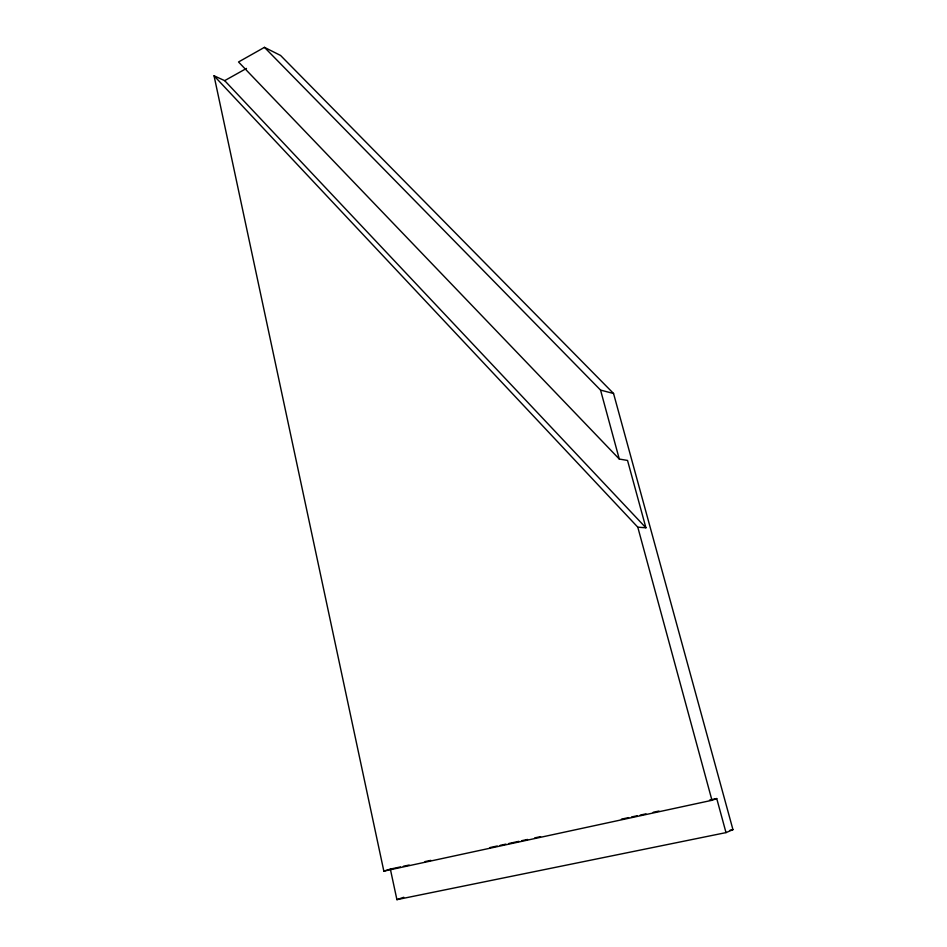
<?xml version="1.0" encoding="UTF-8"?>
<svg xmlns="http://www.w3.org/2000/svg" width="947" height="947" viewBox="0 0 947 947"><rect width="100%" height="100%" fill="white"/><g stroke="black" fill="none" stroke-linecap="round" stroke-linejoin="round"><path stroke-width="1.42" d="M726.006 832.614L732.954 829.643L613.549 393.49L280.572 55.459L264.45 47.35L238.526 61.981L619.279 459.046L627.53 460.443L645.913 527.787L637.793 527.183L214.046 75.796L383.843 871.133L711.966 800.298L716.737 798.558L726.006 832.614L396.911 899.65L390.353 869.097L400.463 866.919M214.046 75.796L224.688 80.637L246.48 68.433M396.911 899.65L403.753 897.271M383.843 871.133L390.353 869.097M403.351 866.292L409.128 865.037M425.014 861.604L430.79 860.361M490.001 847.565L497.222 846.002M500.111 845.375L505.887 844.132M508.776 843.505L518.885 841.327M521.773 840.699L527.55 839.444M534.771 837.882L540.548 836.639M621.421 819.155L628.642 817.604M631.531 816.977L637.307 815.722M640.196 815.107L645.972 813.852M653.193 812.289L658.97 811.046M709.516 800.12L716.737 798.558M730.066 830.223L732.954 829.643M264.45 47.35L600.552 390.093L613.549 393.49M224.688 80.637L645.913 527.787M600.552 390.093L619.279 459.046M637.793 527.183L711.966 800.298"/></g></svg>
